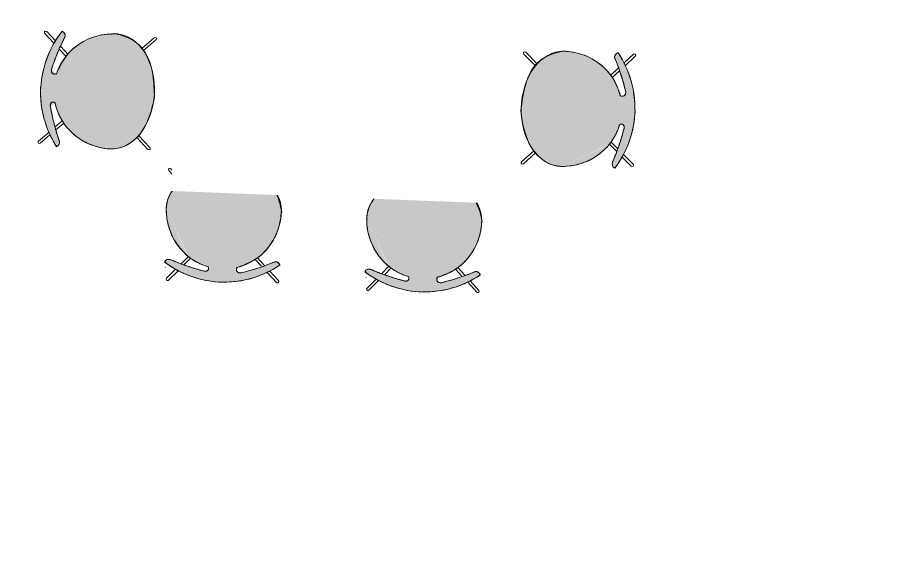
# Model space of a CAD drawing. Header units: millimetres. Extents: x 17924 to 83548, y -4690 to 56252.
# Drawn here: x 77439 to 81261, y -4690 to -2309 of the extents above; entities that cross this region are included whole.
import ezdxf

# ---------------------------------------------------------------- set-up
doc = ezdxf.new("R2010")
doc.units = ezdxf.units.MM
doc.header["$MEASUREMENT"] = 0
doc.layers.add('FURN-FREE', color=1, linetype='Continuous', lineweight=0)
doc.layers.add('WALL-LNIG', color=1, linetype='Continuous', lineweight=0)

# ---------------------------------------------------------------- blocks, each defined once
blk = doc.blocks.new('ANT_2')
at = {"color": 0, "linetype": 'ByBlock', "lineweight": -2}
for p, q in [((-230.9230000000022, 243.8940000000002), (-193.1000000000037, 202.9900000000052)), ((-230.6050000000033, 252.3579999999929), (-230.5850000000033, 252.3590000000113)), ((-222.1099999999916, 252.0419999999867), (-182.1699999999952, 208.8469999999943)), ((249.7079999999986, 243.2329999999929), (208.2010000000085, 201.5610000000161)), ((258.2300000000013, 234.7639999999956), (218.905999999998, 195.2989999999991)), ((-237.2879999999969, 197.6639999999898), (-237.7749999999988, 197.336999999985)), ((-170.4359999999998, 178.4900000000052), (-139.4140000000012, 144.9219999999914)), ((-157.5270000000033, 182.1999999999971), (-129.5179999999997, 151.900999999998)), ((181.9289999999972, 175.1600000000035), (153.1639999999992, 146.2839999999851)), ((194.6730000000074, 170.9690000000119), (162.7639999999968, 138.926999999996)), ((237.9220000000008, 154.148000000001), (237.9240000000067, 154.1489999999903)), ((-190.0079999999986, -176.971000000005), (-240.1240000000022, -227.2660000000033)), ((-180.8860000000024, -184.8450000000012), (-231.6219999999927, -235.7580000000162)), ((200.5110000000099, -183.8860000000132), (249.068000000001, -236.398000000001)), ((191.0699999999987, -191.3759999999893), (240.2560000000038, -244.5679999999993)), ((-240.101999999995, -235.7510000000038), (-240.1239999999958, -235.7599999999948)), ((248.7310000000042, -244.8739999999962), (248.7310000000006, -244.8849999999948))]:
    blk.add_line(p, q, dxfattribs=at)
at = {"color": 0, "linetype": 'ByBlock', "lineweight": -2, "extrusion": (0, 0, -1)}
for centre, radius, start, end in [((-10.84310449811471, -197.5296352611767), 449.2945550665205, 55.50108333333331, 90.38600277777773), ((226.5099585044255, 247.9666756855877), 6.000000000000012, 47.15889444444444, 137.2503583333333), ((-4.928342642921848, -185.8805704262777), 436.8134136936626, 91.1704888888889, 126.0554083333333), ((-253.9718071524043, 238.997360632522), 6.000000000000006, 135.0319611111111, 224.8725805555555), ((-244.6504633875096, -240.4851204502629), 6.000000000000004, 227.1111666666667, 317.2096027777778), ((-244.6581340468168, -240.4625302021159), 6.000000000000006, 137.325825, 227.2958666666667)]:
    blk.add_arc(centre, radius, start, end, dxfattribs=at)
at = {"color": 0, "linetype": 'ByBlock', "lineweight": -2}
for centre, radius, start, end in [((-226.5152713026779, 247.9676244759758), 5.999999999999997, 132.8928833333333, 222.7335027777778), ((253.9664626423349, 238.9966108046356), 6.000000000000006, 45.01981666666666, 135.1112805555556), ((132.7071059824056, -735.342448063835), 962.6963830246401, 102.0174, 111.1355305555556), ((-169.4349192846258, -727.9805375626893), 971.6445047199427, 65.2129611111111, 74.33109166666665), ((-235.875985219465, -231.4913881488319), 6.000000000000004, 135.1867472222222, 225.1567888888889), ((-235.8691630908048, -231.5142489645223), 6.000000000000012, 224.9720888888888, 315.070525)]:
    blk.add_arc(centre, radius, start, end, dxfattribs=at)
for centre, major_axis, ratio, start_param, end_param in [((-69.79697139904567, 189.0052291860629), (-18.85645010637373, -11.42001704835106), 0.710141361513294, 2.274888714839134, 4.205581096373834), ((93.71362615288888, 189.1944012008898), (18.41705503726557, -12.11588146826803), 0.7751110379519797, 2.077604210805752, 4.019110361497601)]:
    blk.add_ellipse(centre, major_axis=major_axis, ratio=ratio, start_param=start_param, end_param=end_param, dxfattribs=at)
at = {"color": 0, "linetype": 'ByBlock', "lineweight": -2, "extrusion": (0, 0, -1)}
for centre, major_axis, ratio, start_param, end_param in [((5.602032608054174, -66.64383137635014), (4.853131661300852, 259.9547020407177), 0.9615384615384603, 4.71238898038469, 6.033510042954888), ((-222.6850850694005, 182.0806756646343), (20.94804797271574, 9.330090363337066), 0.9239178866150758, 1.587065655824202, 3.141592653589793), ((9.501353141443246, -66.71662820161146), (4.853131661300852, 259.9547020407177), 0.9615384615384603, 0.2429364510200118, 1.570796326794897), ((246.9130862459168, 173.3136979749397), (9.336634261293677, 19.01903679660439), 0.7660621444968636, 1.570796326794897, 3.125323324560488), ((5.602729983102449, -66.64335468204808), (-249.9564442699204, 4.666472751250895), 0.7200000000000006, 4.7115489922008, 6.283185307179586), ((6.022656809937303, -66.65119433995278), (-253.4356479310827, 4.731426504006852), 0.7101157289572857, 3.141592653589793, 4.71322896856858)]:
    blk.add_ellipse(centre, major_axis=major_axis, ratio=ratio, start_param=start_param, end_param=end_param, dxfattribs=at)
at = {"color": 0, "linetype": 'ByBlock', "lineweight": -2}
blk.add_point((258.2100000000108, 243.2360000000044), dxfattribs=at)
blk = doc.blocks.new('*U56')
h = blk.add_hatch(color=7)
edge = h.paths.add_edge_path()
edge.add_arc((-189.5230698579544, 3.894953851112689), 436.8134136936625, 323.9445916666666, 358.8295111111111)
edge.add_line((247.1991972945689, -5.028036447505372), (248.1122242495912, -5.046691238016763))
edge.add_arc((-201.1721346928534, -2.019808004080176), 449.2945550665204, 359.6139972222223, 394.4989166666667)
edge.add_ellipse((178.4381762329722, 231.5083815634351), major_axis=(-9.33009036333706, 20.94804797271573), ratio=0.9239178866150761, start_angle=1.272221872585407e-14, end_angle=89.06783611111112)
edge.add_line((158.93467380316, 223.2300806680294), (158.9509580197919, 223.2407149623894))
edge.add_arc((-738.9849474954972, -123.883809488371), 962.6963830246392, 18.352088268259195, 21.135530555555476, ccw=False)
edge.add_line((174.7483423471422, 179.2264030120658), (174.8475005683285, 179.2592964940334))
edge.add_line((174.8475005683285, 179.2592964940334), (174.7632560480852, 179.1814415873658))
edge.add_arc((-738.9849474954972, -123.883809488371), 962.6963830246392, 12.01740000000001, 18.349268978559394, ccw=False)
edge.add_line((202.6133815909998, 76.55798393367769), (202.6133855943481, 76.55796512745093))
edge.add_ellipse((185.3627297544008, 78.62026789307976), major_axis=(-11.42001704835106, 18.85645010637373), ratio=0.7101413615132938, start_angle=130.3415222222222, end_angle=240.9620472222222, ccw=False)
edge.add_line((182.5489720905607, 60.23238496080131), (182.7609163116431, 60.28017894514034))
edge.add_ellipse((-70.28633080801228, 3.221263885980363), major_axis=(259.9547020407176, -4.853131661300898), ratio=0.9615384615384602, start_angle=14.30533888888888, end_angle=36.56680948074337)
edge.add_line((141.2796922553534, 148.2373896328075), (141.2795005683147, 148.2372964940353))
edge.add_line((141.2795005683147, 148.2372964940353), (141.2796552746877, 148.2374394665351))
edge.add_ellipse((-70.28633080801228, 3.221263885980363), major_axis=(259.9547020407176, -4.853131661300898), ratio=0.9615384615384602, start_angle=36.56682350138795, end_angle=90)
edge.add_line((-65.6198580567725, 253.1777081559001), (-65.619381362485, 253.1770107808364))
edge.add_ellipse((-70.28585411372478, 3.220566510931633), major_axis=(-4.666472751250939, -249.9564442699203), ratio=0.7200000000000006, start_angle=180, end_angle=270.0477989558357)
edge.add_line((-250.2583243620504, 6.371899793580392), (-250.2582958129372, 6.373381804276553))
edge.add_line((-250.2582958129351, 6.373381804269968), (-250.25835027844, 6.370465271514888))
edge.add_line((-250.258350278432, 6.370465271523654), (-250.2583243620485, 6.371899793580585))
edge.add_ellipse((-70.29369377162948, 2.80063968409678), major_axis=(-4.731426504006896, -253.4356479310827), ratio=0.7101157289572857, start_angle=269.9522072734702, end_angle=360)
edge.add_line((-75.02512027564808, -250.6350082469932), (-75.02560038452793, -250.6345009173289))
edge.add_ellipse((-70.35912763328815, -0.6780566474091643), major_axis=(259.9547020407176, -4.853131661300898), ratio=0.9615384615384602, start_angle=270, end_angle=346.0807666666667)
edge.add_line((180.8396707460925, -65.51667338453689), (182.3148174292292, -65.89743086454035))
edge.add_ellipse((185.5519017692277, -84.8903296588548), major_axis=(-12.11588146826803, -18.41705503726558), ratio=0.7751110379519797, start_angle=119.0379527777778, end_angle=230.2780611111111, ccw=False)
edge.add_line((203.9136546580557, -84.16156648721898), (203.9136485167401, -84.16158838125892))
edge.add_arc((-731.623036994366, 178.2582157786599), 971.6445047199425, 335.213116897576, 344.3310916666666, ccw=False)
edge.add_line((150.5072419831995, -229.098157024541), (150.5065005683136, -229.1007035059726))
edge.add_line((150.5065005683136, -229.1007035059726), (150.5061343833659, -229.1005555235785))
edge.add_line((150.5061343833659, -229.1005555235785), (150.5055005683244, -229.0987035059667))
edge.add_line((150.5055005683244, -229.0987035059667), (150.5383184758248, -228.991420954496))
edge.add_ellipse((169.6711985432776, -238.0897897518827), major_axis=(19.01903679660439, -9.336634261293678), ratio=0.7660621444968636, start_angle=180.9321638888889, end_angle=270)
edge.add_line((162.5187564786902, -252.6595538665453), (163.6179454810772, -253.1991566765666))
at = {"color": 0}
blk.add_rational_spline([(163.6179454810772, -253.199156676572), (244.395638061862, -142.2440036543068), (247.1991972945834, -5.028036447502188), (247.6557107720873, -5.037363842760612), (248.1122242495912, -5.046691238016763), (249.0632559276128, 136.1162228151928), (169.1080861778173, 252.4564290876927), (150.0661567962525, 243.9753090432881), (158.93467380316, 223.2300806680267), (158.9428159114905, 223.2353978152099), (158.9509580197919, 223.2407149623894), (167.3843117158685, 201.4254568799486), (174.7483423471422, 179.2264030120639), (174.7979214577354, 179.2428497530498), (174.8475005683285, 179.2592964940334), (174.8053783082141, 179.2203690406998), (174.7632560480852, 179.1814415873658), (191.526487828829, 128.6399398121942), (202.6133815909998, 76.55798393368087), (202.6133835926594, 76.55797453056431), (202.6133855943481, 76.55796512745093), (207.6479790385638, 47.05271919769376), (182.5489720905462, 60.23238496079813), (182.6549442011019, 60.25628195297105), (182.7609163116431, 60.28017894514034), (171.0129643532564, 108.1699772470054), (141.279692255368, 148.237389632807), (141.2795964118268, 148.237343063421), (141.2795005683147, 148.2372964940353), (141.2795779215085, 148.2373679802852), (141.2796552746877, 148.2374394665351), (65.21804999951564, 250.7350764623732), (-65.6198580567725, 253.1777081559006), (-65.61961970962875, 253.1773594683685), (-65.619381362485, 253.1770107808364), (-245.7382225845504, 256.5396752922828), (-250.2583243620611, 6.371899793580553), (-250.2583100890333, 6.372640798960504), (-250.2582958129351, 6.373381804276789), (-250.2583230456949, 6.371923537892428), (-250.25835027844, 6.370465271514888), (-250.2583373217494, 6.371182532577961), (-250.2583243620611, 6.371899793580099), (-255.1439419148519, -247.2723441011514), (-75.02512027564808, -250.6350082469855), (-75.02536033008073, -250.6347545821611), (-75.02560038452793, -250.6345009173289), (128.3684962364641, -254.4316945140765), (180.8396707460925, -65.51667338452734), (181.5772440876462, -65.70705212453885), (182.3148174292292, -65.89743086454035), (209.2685806552181, -53.9652007917627), (203.9136546580557, -84.16156648721943), (203.9136515874125, -84.16157743423872), (203.9136485167401, -84.16158838125892), (182.9888989877945, -158.7591245014289), (150.507241983214, -229.0981570245405), (150.5068712757638, -229.0994302652568), (150.5065005683136, -229.1007035059726), (150.5063174758398, -229.100629514776), (150.5061343833659, -229.1005555235785), (150.5058174758306, -229.0996295147726), (150.5055005683244, -229.0987035059667), (150.5219095220673, -229.0450622302316), (150.5383184758248, -228.991420954496), (143.8066565910704, -243.4735979856266), (162.5187564786902, -252.6595538665539), (163.0683509798837, -252.9293552715559), (163.6179454810772, -253.199156676572)], [1, 0.954018458761833, 1, 1, 1, 0.954018458761833, 1, 0.7128353987122346, 1, 1, 1, 0.9997050096312174, 1, 1, 1, 1, 1, 0.9984737766805626, 1, 1, 1, 0.5691322564512941, 1, 1, 1, 0.9811892478442809, 1, 1, 1, 1, 1, 0.8932412642455915, 1, 1, 1, 0.7068117680607829, 1, 0.9999999999957255, 1, 1, 1, 0.999999999995883, 1, 0.7068118065158087, 1, 1, 1, 0.7875766260787885, 1, 1, 1, 0.5646781698281227, 1, 1, 1, 0.9968360298930732, 1, 1, 1, 1, 1, 1, 1, 1, 1, 0.7128353987122346, 1, 1, 1], degree=2, knots=[0, 0, 0, 0.03448275862068965, 0.03448275862068965, 0.06896551724137931, 0.06896551724137931, 0.1034482758620689, 0.1034482758620689, 0.1379310344827586, 0.1379310344827586, 0.1724137931034482, 0.1724137931034482, 0.2068965517241378, 0.2068965517241378, 0.2241379310344826, 0.2241379310344826, 0.2413793103448275, 0.2413793103448275, 0.2758620689655172, 0.2758620689655172, 0.3103448275862069, 0.3103448275862069, 0.3448275862068964, 0.3448275862068964, 0.3793103448275861, 0.3793103448275861, 0.4137931034482755, 0.4137931034482755, 0.4310344827586206, 0.4310344827586206, 0.4482758620689654, 0.4482758620689654, 0.4827586206896549, 0.4827586206896549, 0.5172413793103448, 0.5172413793103448, 0.5517241379310345, 0.5517241379310345, 0.5862068965517239, 0.5862068965517239, 0.6206896551724138, 0.6206896551724138, 0.6551724137931033, 0.6551724137931033, 0.6896551724137929, 0.6896551724137929, 0.7241379310344825, 0.7241379310344825, 0.7586206896551724, 0.7586206896551724, 0.7931034482758622, 0.7931034482758622, 0.8275862068965517, 0.8275862068965517, 0.8620689655172412, 0.8620689655172412, 0.8965517241379309, 0.8965517241379309, 0.9051724137931034, 0.9051724137931034, 0.9137931034482757, 0.9137931034482757, 0.9224137931034483, 0.9224137931034483, 0.9310344827586206, 0.9310344827586206, 0.9655172413793103, 0.9655172413793103, 1, 1, 1], dxfattribs=at)
at = {"color": 0, "linetype": 'Continuous', "lineweight": 0, "rotation": 270}
blk.add_blockref('ANT_2', (-3.642499431676697, 8.823296494034196), dxfattribs=at)
blk = doc.blocks.new('SERIES 7_2')
at = {"color": 0, "linetype": 'Continuous', "lineweight": 0, "rotation": 89.99999999999997}
blk.add_blockref('*U56', (-5.046691238017502, -248.1122242495912), dxfattribs=at)
blk = doc.blocks.new('ANT_7')
at = {"color": 0, "linetype": 'ByBlock', "lineweight": -2}
for p, q in [((-230.9229999999862, 243.8940000000002), (-193.1, 202.9899999999907)), ((-230.604999999991, 252.3580000000075), (-230.5849999999865, 252.3590000000113)), ((-222.1099999999824, 252.0419999999867), (-182.1699999999883, 208.8470000000088)), ((249.7080000000055, 243.2330000000075), (208.2010000000204, 201.5610000000161)), ((258.2300000000122, 234.7639999999956), (218.9060000000122, 195.2989999999991)), ((-237.287999999996, 197.6640000000043), (-237.7749999999842, 197.3369999999995)), ((-170.4359999999984, 178.4900000000052), (-139.4139999999921, 144.9219999999914)), ((-157.5269999999969, 182.1999999999971), (-129.5180000000019, 151.900999999998)), ((181.9289999999937, 175.1600000000035), (153.1639999999997, 146.2839999999997)), ((194.6730000000175, 170.9690000000119), (162.7639999999905, 138.926999999996)), ((237.9220000000059, 154.148000000001), (237.9240000000167, 154.1489999999903)), ((-190.0079999999944, -176.9709999999905), (-240.1240000000003, -227.2659999999887)), ((-180.8859999999868, -184.8450000000012), (-231.6219999999867, -235.7579999999871)), ((200.5110000000058, -183.8859999999841), (249.068000000007, -236.398000000001)), ((191.0700000000133, -191.3760000000038), (240.2560000000116, -244.5679999999993)), ((-240.1019999999958, -235.7510000000038), (-240.1239999999826, -235.7599999999948)), ((248.7310000000038, -244.8739999999962), (248.7310000000015, -244.8850000000093))]:
    blk.add_line(p, q, dxfattribs=at)
at = {"color": 0, "linetype": 'ByBlock', "lineweight": -2, "extrusion": (0, 0, -1)}
for centre, radius, start, end in [((-10.84310449811022, -197.5296352611767), 449.2945550665204, 55.5010833333333, 90.38600277777773), ((226.5099585044141, 247.9666756855731), 6.000000000000012, 47.15889444444444, 137.2503583333333), ((-4.928342642924179, -185.8805704262777), 436.8134136936626, 91.17048888888888, 126.0554083333333), ((-253.9718071524171, 238.9973606325366), 6.000000000000004, 135.0319611111111, 224.8725805555555), ((-244.6504633875256, -240.4851204502629), 6.000000000000006, 227.1111666666667, 317.2096027777778), ((-244.6581340468223, -240.4625302021159), 6.000000000000006, 137.325825, 227.2958666666667)]:
    blk.add_arc(centre, radius, start, end, dxfattribs=at)
at = {"color": 0, "linetype": 'ByBlock', "lineweight": -2}
for centre, radius, start, end in [((-226.5152713026769, 247.9676244759758), 5.999999999999996, 132.8928833333333, 222.7335027777778), ((253.9664626423404, 238.9966108046501), 6.000000000000006, 45.01981666666665, 135.1112805555555), ((132.7071059824165, -735.3424480638205), 962.69638302464, 102.0174, 111.1355305555556), ((-169.434919284629, -727.9805375626893), 971.6445047199427, 65.2129611111111, 74.33109166666665), ((-235.8759852194508, -231.4913881488319), 6.000000000000006, 135.1867472222222, 225.1567888888889), ((-235.8691630907984, -231.5142489645077), 6.000000000000012, 224.9720888888888, 315.070525)]:
    blk.add_arc(centre, radius, start, end, dxfattribs=at)
for centre, major_axis, ratio, start_param, end_param in [((-69.79697139904198, 189.0052291860775), (-18.85645010637373, -11.42001704835106), 0.7101413615132942, 2.274888714839134, 4.205581096373834), ((93.71362615289303, 189.1944012008898), (18.41705503726558, -12.11588146826803), 0.7751110379519794, 2.077604210805752, 4.019110361497601)]:
    blk.add_ellipse(centre, major_axis=major_axis, ratio=ratio, start_param=start_param, end_param=end_param, dxfattribs=at)
at = {"color": 0, "linetype": 'ByBlock', "lineweight": -2, "extrusion": (0, 0, -0.9999999999999998)}
for centre, major_axis, ratio, start_param, end_param in [((5.602032608070147, -66.64383137635014), (4.853131661300846, 259.9547020407177), 0.9615384615384605, 4.71238898038469, 6.033510042954888), ((9.501353141454217, -66.7166282015969), (4.853131661300846, 259.9547020407177), 0.9615384615384605, 0.2429364510200118, 1.570796326794897), ((246.9130862459196, 173.3136979749543), (9.336634261293673, 19.01903679660439), 0.766062144496864, 1.570796326794897, 3.125323324560488)]:
    blk.add_ellipse(centre, major_axis=major_axis, ratio=ratio, start_param=start_param, end_param=end_param, dxfattribs=at)
at = {"color": 0, "linetype": 'ByBlock', "lineweight": -2, "extrusion": (0, 0, -1)}
for centre, major_axis, ratio, start_param, end_param in [((-222.6850850693882, 182.0806756646343), (20.94804797271575, 9.330090363337066), 0.9239178866150756, 1.587065655824202, 3.141592653589793), ((5.602729983110237, -66.64335468204808), (-249.9564442699205, 4.666472751250942), 0.7200000000000002, 4.7115489922008, 6.283185307179586), ((6.022656809934176, -66.65119433996733), (-253.4356479310828, 4.731426504006899), 0.7101157289572854, 3.141592653589793, 4.71322896856858)]:
    blk.add_ellipse(centre, major_axis=major_axis, ratio=ratio, start_param=start_param, end_param=end_param, dxfattribs=at)
at = {"color": 0, "linetype": 'ByBlock', "lineweight": -2}
blk.add_point((258.2100000000164, 243.2360000000044), dxfattribs=at)
blk = doc.blocks.new('*U71')
at = {"extrusion": (0, 0, -1)}
h = blk.add_hatch(color=7, dxfattribs=at)
edge = h.paths.add_edge_path()
edge.add_arc((189.5230698579544, 3.894953851113428), 436.8134136936626, 181.1704888888889, 216.0554083333333, ccw=False)
edge.add_line((-247.1991972945543, -5.028036447504178), (-248.1122242495767, -5.046691238022845))
edge.add_arc((201.1721346928389, -2.019808004072615), 449.2945550665203, 145.5010833333333, 180.3860027777778, ccw=False)
edge.add_ellipse((-178.4381762329576, 231.5083815634254), major_axis=(-9.33009036333706, -20.94804797271574), ratio=0.923917886615076, start_angle=90.93216388888891, end_angle=180, ccw=False)
edge.add_line((-158.9346738031745, 223.2300806680247), (-158.9509580197919, 223.2407149623865))
edge.add_arc((738.9849474954972, -123.8838094883785), 962.6963830246397, 158.8644694444445, 161.6479117317408)
edge.add_line((-174.7483423471567, 179.2264030120683), (-174.8475005683285, 179.2592964940355))
edge.add_line((-174.8475005683285, 179.2592964940355), (-174.7632560480852, 179.1814415873679))
edge.add_arc((738.9849474954972, -123.8838094883785), 962.6963830246397, 161.6507310214406, 167.9826)
edge.add_line((-202.6133815909998, 76.55798393367024), (-202.6133855943481, 76.55796512744485))
edge.add_ellipse((-185.3627297544008, 78.62026789307913), major_axis=(11.42001704835105, 18.85645010637374), ratio=0.7101413615132937, start_angle=119.0379527777778, end_angle=229.6584777777778)
edge.add_line((-182.5489720905607, 60.23238496079341), (-182.7609163116576, 60.28017894514198))
edge.add_ellipse((70.28633080801228, 3.22126388596746), major_axis=(-259.9547020407177, -4.85313166130089), ratio=0.9615384615384602, start_angle=323.43319051925664, end_angle=345.69466111111115, ccw=False)
edge.add_line((-141.2796922553534, 148.2373896328037), (-141.2795005683147, 148.2372964940292))
edge.add_line((-141.2795005683147, 148.2372964940292), (-141.2796552746877, 148.2374394665213))
edge.add_ellipse((70.28633080801228, 3.22126388596746), major_axis=(-259.9547020407177, -4.85313166130089), ratio=0.9615384615384602, start_angle=270, end_angle=323.43317649861206, ccw=False)
edge.add_line((65.61985805675795, 253.1777081559004), (65.619381362485, 253.1770107808317))
edge.add_ellipse((70.28585411372478, 3.220566510927824), major_axis=(-4.666472751250985, 249.9564442699204), ratio=0.7200000000000003, start_angle=-90.04779895583567, end_angle=0, ccw=False)
edge.add_line((250.258324362065, 6.371899793587075), (250.2582958129517, 6.373381804283236))
edge.add_line((250.2582958129351, 6.373381804276164), (250.25835027844, 6.370465271512899))
edge.add_line((250.258350278432, 6.370465271519877), (250.2583243620485, 6.371899793576808))
edge.add_ellipse((70.29369377164403, 2.80063968410343), major_axis=(-4.731426504006942, 253.4356479310827), ratio=0.7101157289572855, start_angle=180, end_angle=270.04779272652974, ccw=False)
edge.add_line((75.02512027564808, -250.6350082469943), (75.02560038452793, -250.6345009173341))
edge.add_ellipse((70.3591276332736, -0.6780566474166108), major_axis=(-259.9547020407177, -4.85313166130089), ratio=0.9615384615384602, start_angle=13.919233333333295, end_angle=90, ccw=False)
edge.add_line((-180.8396707460925, -65.51667338454115), (-182.3148174292146, -65.89743086453643))
edge.add_ellipse((-185.5519017692131, -84.89032965885588), major_axis=(12.11588146826803, -18.41705503726558), ratio=0.7751110379519796, start_angle=129.7219388888889, end_angle=240.9620472222222)
edge.add_line((-203.9136546580557, -84.16156648721915), (-203.9136485167546, -84.16158838126228))
edge.add_arc((731.623036994366, 178.2582157786661), 971.6445047199427, 195.6689083333333, 204.786883102424)
edge.add_line((-150.507241983214, -229.0981570245361), (-150.5065005683136, -229.1007035059791))
edge.add_line((-150.5065005683136, -229.1007035059791), (-150.5061343833659, -229.1005555235682))
edge.add_line((-150.5061343833659, -229.1005555235682), (-150.5055005683244, -229.0987035059687))
edge.add_line((-150.5055005683244, -229.0987035059687), (-150.5383184758248, -228.9914209545071))
edge.add_ellipse((-169.6711985432776, -238.089789751882), major_axis=(-19.0190367966044, -9.336634261293675), ratio=0.7660621444968638, start_angle=90, end_angle=179.0678361111111, ccw=False)
edge.add_line((-162.5187564786902, -252.6595538665405), (-163.6179454810772, -253.1991566765768))
at = {"color": 0}
blk.add_rational_spline([(163.6179454810772, -253.1991566765709), (244.395638061862, -142.2440036543052), (247.1991972945689, -5.028036447500995), (247.6557107720582, -5.037363842763511), (248.1122242495767, -5.046691238022845), (249.0632559276273, 136.1162228152008), (169.1080861778319, 252.4564290877007), (150.0661567962525, 243.9753090432779), (158.93467380316, 223.2300806680183), (158.9428159114759, 223.2353978152056), (158.9509580197919, 223.2407149623865), (167.3843117158831, 201.4254568799421), (174.7483423471567, 179.2264030120574), (174.7979214577208, 179.2428497530524), (174.8475005683285, 179.2592964940355), (174.8053783081996, 179.2203690407019), (174.7632560480852, 179.1814415873679), (191.526487828829, 128.6399398121872), (202.6133815909998, 76.55798393367388), (202.6133835926739, 76.55797453055732), (202.6133855943481, 76.55796512744485), (207.6479790385347, 47.05271919769086), (182.5489720905607, 60.23238496079796), (182.6549442011019, 60.2562819529677), (182.7609163116576, 60.28017894514198), (171.0129643533, 108.1699772469925), (141.279692255368, 148.2373896327937), (141.2795964118559, 148.2373430634162), (141.2795005683147, 148.2372964940292), (141.2795779215085, 148.2373679802751), (141.2796552746877, 148.2374394665213), (65.21804999951564, 250.7350764623594), (-65.61985805675795, 253.1777081558877), (-65.6196197096142, 253.1773594683656), (-65.619381362485, 253.1770107808317), (-245.7382225845358, 256.5396752922776), (-250.2583243620611, 6.371899793576745), (-250.2583100890042, 6.372640798963971), (-250.2582958129351, 6.373381804282985), (-250.2583230456949, 6.371923537894986), (-250.25835027844, 6.370465271512899), (-250.2583373217349, 6.371182532574608), (-250.2583243620611, 6.371899793576745), (-255.1439419148519, -247.2723441011443), (-75.02512027564808, -250.6350082469793), (-75.02536033008073, -250.6347545821649), (-75.02560038452793, -250.6345009173341), (128.3684962364787, -254.4316945140839), (180.8396707460925, -65.51667338453433), (181.5772440876608, -65.70705212453902), (182.3148174292146, -65.89743086453643), (209.2685806552181, -53.96520079176241), (203.9136546580557, -84.16156648722051), (203.9136515873979, -84.16157743424117), (203.9136485167546, -84.16158838126228), (182.9888989877945, -158.7591245014227), (150.5072419832286, -229.0981570245339), (150.5068712757638, -229.0994302652579), (150.5065005683136, -229.1007035059791), (150.5063174758398, -229.1006295147735), (150.5061343833659, -229.1005555235682), (150.5058174758597, -229.0996295147683), (150.5055005683244, -229.0987035059687), (150.5219095220818, -229.0450622302386), (150.5383184758248, -228.9914209545071), (143.8066565910995, -243.4735979856258), (162.5187564786902, -252.6595538665532), (163.0683509798837, -252.9293552715588), (163.6179454810772, -253.1991566765709)], [1, 0.954018458761833, 1, 1, 1, 0.954018458761833, 1, 0.7128353987122346, 1, 1, 1, 0.9997050096312174, 1, 1, 1, 1, 1, 0.9984737766805626, 1, 1, 1, 0.5691322564512941, 1, 1, 1, 0.9811892478442809, 1, 1, 1, 1, 1, 0.8932412642455915, 1, 1, 1, 0.7068117680607829, 1, 0.9999999999957255, 1, 1, 1, 0.999999999995883, 1, 0.7068118065158087, 1, 1, 1, 0.7875766260787885, 1, 1, 1, 0.5646781698281227, 1, 1, 1, 0.9968360298930732, 1, 1, 1, 1, 1, 1, 1, 1, 1, 0.7128353987122346, 1, 1, 1], degree=2, knots=[0, 0, 0, 0.03448275862068965, 0.03448275862068965, 0.06896551724137931, 0.06896551724137931, 0.1034482758620689, 0.1034482758620689, 0.1379310344827586, 0.1379310344827586, 0.1724137931034482, 0.1724137931034482, 0.2068965517241378, 0.2068965517241378, 0.2241379310344826, 0.2241379310344826, 0.2413793103448275, 0.2413793103448275, 0.2758620689655172, 0.2758620689655172, 0.3103448275862069, 0.3103448275862069, 0.3448275862068964, 0.3448275862068964, 0.3793103448275861, 0.3793103448275861, 0.4137931034482755, 0.4137931034482755, 0.4310344827586206, 0.4310344827586206, 0.4482758620689654, 0.4482758620689654, 0.4827586206896549, 0.4827586206896549, 0.5172413793103448, 0.5172413793103448, 0.5517241379310345, 0.5517241379310345, 0.5862068965517239, 0.5862068965517239, 0.6206896551724138, 0.6206896551724138, 0.6551724137931033, 0.6551724137931033, 0.6896551724137929, 0.6896551724137929, 0.7241379310344825, 0.7241379310344825, 0.7586206896551724, 0.7586206896551724, 0.7931034482758622, 0.7931034482758622, 0.8275862068965517, 0.8275862068965517, 0.8620689655172412, 0.8620689655172412, 0.8965517241379309, 0.8965517241379309, 0.9051724137931034, 0.9051724137931034, 0.9137931034482757, 0.9137931034482757, 0.9224137931034483, 0.9224137931034483, 0.9310344827586206, 0.9310344827586206, 0.9655172413793103, 0.9655172413793103, 1, 1, 1], dxfattribs=at)
at = {"color": 0, "linetype": 'Continuous', "lineweight": 0, "rotation": 270}
blk.add_blockref('ANT_7', (-3.642499431676697, 8.823296494037663), dxfattribs=at)
blk = doc.blocks.new('SERIES 7_7')
at = {"color": 0, "linetype": 'Continuous', "lineweight": 0, "rotation": 89.99999999999997}
blk.add_blockref('*U71', (-5.046691238022959, -248.1122242495767), dxfattribs=at)
blk = doc.blocks.new('ANT_20')
at = {"color": 0, "linetype": 'ByBlock', "lineweight": -2}
for p, q in [((-230.9229999999952, 243.8939999999876), (-193.0999999999913, 202.9899999999935)), ((-230.6049999999959, 252.3579999999853), (-230.5849999999919, 252.3589999999791)), ((-222.109999999986, 252.041999999995), (-182.1699999999837, 208.8469999999999)), ((249.7079999999987, 243.2330000000098), (208.2010000000009, 201.5609999999948)), ((258.2299999999959, 234.7639999999902), (218.9060000000027, 195.2989999999824)), ((-237.2880000000005, 197.6639999999994), (-237.7749999999942, 197.3369999999878)), ((-170.4360000000015, 178.4900000000135), (-139.4140000000043, 144.921999999992)), ((-157.5269999999873, 182.1999999999899), (-129.5179999999964, 151.9009999999977)), ((181.9289999999892, 175.1599999999886), (153.1640000000043, 146.2840000000016)), ((194.6730000000098, 170.9689999999911), (162.7639999999956, 138.9270000000007)), ((237.9220000000059, 154.1479999999998), (237.9240000000136, 154.1489999999977)), ((-190.0079999999871, -176.9710000000108), (-240.1239999999962, -227.2660000000077)), ((-180.8859999999986, -184.8450000000083), (-231.6219999999885, -235.7580000000065)), ((200.5110000000132, -183.8860000000003), (249.0679999999993, -236.3980000000228)), ((191.070000000007, -191.3760000000137), (240.2559999999939, -244.5680000000006)), ((-240.1019999999844, -235.7509999999969), (-240.1239999999816, -235.7600000000042)), ((248.7310000000143, -244.8740000000074), (248.7310000000143, -244.8850000000151))]:
    blk.add_line(p, q, dxfattribs=at)
at = {"color": 0, "linetype": 'ByBlock', "lineweight": -2, "extrusion": (0, 0, -1)}
for centre, radius, start, end in [((-10.84310449812619, -197.5296352611712), 449.2945550665206, 55.50108333333332, 90.38600277777779), ((226.5099585044372, 247.9666756855682), 6.000000000000013, 47.15889444444444, 137.2503583333333), ((-4.928342642931966, -185.8805704262985), 436.8134136936628, 91.1704888888889, 126.0554083333333), ((-253.9718071524112, 238.9973606325271), 6.000000000000004, 135.0319611111111, 224.8725805555556), ((-244.6504633875156, -240.4851204502742), 6.000000000000006, 227.1111666666667, 317.2096027777778), ((-244.6581340468256, -240.4625302021385), 6.000000000000007, 137.325825, 227.2958666666667)]:
    blk.add_arc(centre, radius, start, end, dxfattribs=at)
at = {"color": 0, "linetype": 'ByBlock', "lineweight": -2}
for centre, radius, start, end in [((-226.5152713026764, 247.9676244759745), 5.999999999999998, 132.8928833333333, 222.7335027777778), ((253.9664626423473, 238.9966108046261), 6.000000000000006, 45.01981666666666, 135.1112805555555), ((132.7071059824084, -735.3424480638181), 962.6963830246405, 102.0174, 111.1355305555556), ((-169.434919284613, -727.9805375626951), 971.6445047199431, 65.21296111111113, 74.33109166666668), ((-235.8759852194635, -231.4913881488491), 6.000000000000006, 135.1867472222222, 225.1567888888889), ((-235.8691630908143, -231.5142489645117), 6.000000000000012, 224.9720888888888, 315.070525)]:
    blk.add_arc(centre, radius, start, end, dxfattribs=at)
for centre, major_axis, ratio, start_param, end_param in [((-69.79697139903146, 189.0052291860649), (-18.85645010637373, -11.42001704835107), 0.710141361513294, 2.274888714839134, 4.205581096373834), ((93.71362615290855, 189.1944012008809), (18.41705503726558, -12.11588146826803), 0.7751110379519796, 2.077604210805752, 4.019110361497601)]:
    blk.add_ellipse(centre, major_axis=major_axis, ratio=ratio, start_param=start_param, end_param=end_param, dxfattribs=at)
at = {"color": 0, "linetype": 'ByBlock', "lineweight": -2, "extrusion": (0, 0, -0.9999999999999998)}
for centre, start_param, end_param in [((5.602032608061563, -66.64383137635684), 4.71238898038469, 6.033510042954888), ((9.50135314144427, -66.71662820159725), 0.2429364510200118, 1.570796326794897)]:
    blk.add_ellipse(centre, major_axis=(4.853131661300837, 259.9547020407178), ratio=0.9615384615384602, start_param=start_param, end_param=end_param, dxfattribs=at)
at = {"color": 0, "linetype": 'ByBlock', "lineweight": -2, "extrusion": (0, 0, -1)}
for centre, major_axis, ratio, start_param, end_param in [((-222.6850850694027, 182.0806756646258), (20.94804797271574, 9.330090363337078), 0.9239178866150762, 1.587065655824202, 3.141592653589793), ((246.9130862459278, 173.3136979749321), (9.336634261293682, 19.0190367966044), 0.7660621444968638, 1.570796326794897, 3.125323324560488), ((5.602729983103927, -66.64335468206525), (-249.9564442699205, 4.666472751250931), 0.7200000000000009, 4.7115489922008, 6.283185307179586), ((6.022656809946056, -66.65119433997359), (-253.4356479310827, 4.731426504006885), 0.7101157289572863, 3.141592653589793, 4.71322896856858)]:
    blk.add_ellipse(centre, major_axis=major_axis, ratio=ratio, start_param=start_param, end_param=end_param, dxfattribs=at)
at = {"color": 0, "linetype": 'ByBlock', "lineweight": -2}
blk.add_point((258.210000000021, 243.2359999999904), dxfattribs=at)
blk = doc.blocks.new('*U193')
at = {"extrusion": (0, 0, -1)}
h = blk.add_hatch(color=7, dxfattribs=at)
edge = h.paths.add_edge_path()
edge.add_arc((189.5230698579557, 3.894953851107857), 436.8134136936626, 181.1704888888889, 216.0554083333334, ccw=False)
edge.add_line((-247.1991972945767, -5.028036447489285), (-248.1122242495858, -5.046691237992491))
edge.add_arc((201.1721346928284, -2.019808004086372), 449.2945550665203, 145.5010833333334, 180.3860027777778, ccw=False)
edge.add_ellipse((-178.4381762329681, 231.5083815634571), major_axis=(-9.33009036333707, -20.94804797271573), ratio=0.9239178866150763, start_angle=90.93216388888891, end_angle=180, ccw=False)
edge.add_line((-158.9346738031782, 223.2300806680432), (-158.9509580197942, 223.2407149623905))
edge.add_arc((738.9849474954749, -123.8838094883686), 962.6963830246398, 158.8644694444445, 161.6479117317408)
edge.add_line((-174.7483423471504, 179.2264030120714), (-174.8475005683563, 179.2592964940413))
edge.add_line((-174.8475005683563, 179.2592964940413), (-174.7632560480902, 179.1814415873814))
edge.add_arc((738.9849474954749, -123.8838094883686), 962.6963830246398, 161.6507310214406, 167.9826)
edge.add_line((-202.6133815910148, 76.55798393368605), (-202.6133855943741, 76.55796512746019))
edge.add_ellipse((-185.3627297544077, 78.62026789308584), major_axis=(11.42001704835106, 18.85645010637373), ratio=0.7101413615132937, start_angle=119.0379527777778, end_angle=229.6584777777778)
edge.add_line((-182.5489720905685, 60.23238496080739), (-182.76091631166, 60.28017894514778))
edge.add_ellipse((70.2863308080145, 3.221263885992812), major_axis=(-259.9547020407177, -4.85313166130088), ratio=0.9615384615384602, start_angle=323.43319051925664, end_angle=345.69466111111115, ccw=False)
edge.add_line((-141.2796922553762, 148.2373896328209), (-141.2795005683348, 148.2372964940441))
edge.add_line((-141.2795005683348, 148.2372964940441), (-141.2796552746982, 148.2374394665385))
edge.add_ellipse((70.2863308080145, 3.221263885992812), major_axis=(-259.9547020407177, -4.85313166130088), ratio=0.9615384615384602, start_angle=270, end_angle=323.43317649861206, ccw=False)
edge.add_line((65.6198580567447, 253.1777081558976), (65.61938136246766, 253.1770107808552))
edge.add_ellipse((70.28585411372245, 3.220566510950448), major_axis=(-4.666472751250974, 249.9564442699204), ratio=0.7200000000000008, start_angle=-90.04779895583567, end_angle=0, ccw=False)
edge.add_line((250.2583243620519, 6.371899793591958), (250.2582958129386, 6.373381804288119))
edge.add_line((250.2582958129232, 6.373381804281962), (250.2583502784327, 6.370465271524154))
edge.add_line((250.2583502784298, 6.370465271542495), (250.2583243620462, 6.371899793599426))
edge.add_ellipse((70.29369377163079, 2.800639684108319), major_axis=(-4.731426504006929, 253.4356479310826), ratio=0.7101157289572864, start_angle=180, end_angle=270.04779272652974, ccw=False)
edge.add_line((75.02512027563711, -250.6350082470017), (75.02560038452424, -250.6345009173092))
edge.add_ellipse((70.35912763325445, -0.6780566474044463), major_axis=(-259.9547020407177, -4.85313166130088), ratio=0.9615384615384602, start_angle=13.919233333333295, end_angle=90, ccw=False)
edge.add_line((-180.8396707460925, -65.51667338452535), (-182.3148174292301, -65.89743086454109))
edge.add_ellipse((-185.5519017692228, -84.89032965885417), major_axis=(12.11588146826803, -18.41705503726557), ratio=0.7751110379519797, start_angle=129.7219388888889, end_angle=240.9620472222222)
edge.add_line((-203.9136546580622, -84.16156648722244), (-203.9136485167374, -84.1615883812483))
edge.add_arc((731.6230369943523, 178.2582157786528), 971.6445047199427, 195.6689083333333, 204.786883102424)
edge.add_line((-150.50724198322, -229.0981570245349), (-150.5065005683401, -229.1007035059738))
edge.add_line((-150.5065005683401, -229.1007035059738), (-150.5061343833823, -229.1005555235606))
edge.add_line((-150.5061343833823, -229.1005555235606), (-150.5055005683426, -229.0987035059661))
edge.add_line((-150.5055005683426, -229.0987035059661), (-150.5383184758289, -228.991420954495))
edge.add_ellipse((-169.6711985432749, -238.0897897518735), major_axis=(-19.0190367966044, -9.336634261293682), ratio=0.7660621444968635, start_angle=90, end_angle=179.0678361111111, ccw=False)
edge.add_line((-162.5187564786962, -252.6595538665424), (-163.6179454810727, -253.1991566765646))
at = {"color": 0}
blk.add_rational_spline([(163.6179454810863, -253.1991566765792), (244.3956380618679, -142.2440036543121), (247.1991972945698, -5.028036447489285), (247.6557107720815, -5.037363842740888), (248.1122242495858, -5.046691237992491), (249.0632559276383, 136.1162228151952), (169.1080861778447, 252.456429087717), (150.0661567962534, 243.9753090432933), (158.9346738031687, 223.2300806680432), (158.9428159114864, 223.2353978152096), (158.9509580197942, 223.2407149623905), (167.3843117159109, 201.425456879937), (174.7483423471709, 179.2264030120714), (174.7979214577541, 179.2428497530636), (174.8475005683563, 179.2592964940413), (174.8053783082237, 179.2203690407041), (174.7632560480902, 179.1814415873814), (191.52648782885, 128.6399398121866), (202.613381591018, 76.55798393368605), (202.6133835926944, 76.55797453057312), (202.6133855943741, 76.55796512746019), (207.6479790385452, 47.05271919770166), (182.5489720905653, 60.23238496079284), (182.6549442011147, 60.25628195298486), (182.76091631166, 60.28017894514778), (171.0129643532615, 108.169977247002), (141.279692255373, 148.2373896328063), (141.2795964118555, 148.237343063447), (141.2795005683348, 148.2372964940441), (141.2795779215162, 148.2373679802986), (141.2796552746982, 148.2374394665385), (65.2180499995057, 250.7350764623698), (-65.6198580567638, 253.1777081558976), (-65.61961970960687, 253.1773594683618), (-65.61938136246766, 253.1770107808552), (-245.738222584544, 256.539675292297), (-250.258324362046, 6.371899793593911), (-250.2583100890346, 6.372640798930661), (-250.2582958129382, 6.373381804296514), (-250.258323045678, 6.371923537895782), (-250.2583502784327, 6.370465271524154), (-250.2583373217189, 6.371182532588136), (-250.258324362046, 6.371899793593911), (-255.1439419148423, -247.2723441011622), (-75.02512027563756, -250.6350082469871), (-75.02536033008067, -250.6347545821482), (-75.02560038452424, -250.6345009173092), (128.3684962364987, -254.4316945140599), (180.8396707461084, -65.51667338452535), (181.5772440876609, -65.70705212451867), (182.3148174292301, -65.89743086454109), (209.2685806552332, -53.96520079176116), (203.9136546580658, -84.16156648722244), (203.9136515873993, -84.16157743423537), (203.9136485167374, -84.1615883812483), (182.9888989878141, -158.7591245014337), (150.5072419832391, -229.0981570245349), (150.5068712757803, -229.0994302652398), (150.5065005683401, -229.1007035059738), (150.5063174758616, -229.1006295147527), (150.5061343833823, -229.1005555235606), (150.5058174758624, -229.0996295147779), (150.5055005683426, -229.0987035059661), (150.5219095220855, -229.0450622302305), (150.5383184758289, -228.991420954495), (143.8066565910813, -243.4735979856196), (162.5187564786857, -252.659553866557), (163.0683509798842, -252.9293552715535), (163.6179454810863, -253.1991566765792)], [1, 0.954018458761833, 1, 1, 1, 0.954018458761833, 1, 0.7128353987122346, 1, 1, 1, 0.9997050096312174, 1, 1, 1, 1, 1, 0.9984737766805626, 1, 1, 1, 0.5691322564512941, 1, 1, 1, 0.9811892478442809, 1, 1, 1, 1, 1, 0.8932412642455915, 1, 1, 1, 0.7068117680607829, 1, 0.9999999999957255, 1, 1, 1, 0.999999999995883, 1, 0.7068118065158087, 1, 1, 1, 0.7875766260787885, 1, 1, 1, 0.5646781698281227, 1, 1, 1, 0.9968360298930732, 1, 1, 1, 1, 1, 1, 1, 1, 1, 0.7128353987122346, 1, 1, 1], degree=2, knots=[0, 0, 0, 0.03448275862068965, 0.03448275862068965, 0.06896551724137931, 0.06896551724137931, 0.1034482758620689, 0.1034482758620689, 0.1379310344827586, 0.1379310344827586, 0.1724137931034482, 0.1724137931034482, 0.2068965517241378, 0.2068965517241378, 0.2241379310344826, 0.2241379310344826, 0.2413793103448275, 0.2413793103448275, 0.2758620689655172, 0.2758620689655172, 0.3103448275862069, 0.3103448275862069, 0.3448275862068964, 0.3448275862068964, 0.3793103448275861, 0.3793103448275861, 0.4137931034482755, 0.4137931034482755, 0.4310344827586206, 0.4310344827586206, 0.4482758620689654, 0.4482758620689654, 0.4827586206896549, 0.4827586206896549, 0.5172413793103448, 0.5172413793103448, 0.5517241379310345, 0.5517241379310345, 0.5862068965517239, 0.5862068965517239, 0.6206896551724138, 0.6206896551724138, 0.6551724137931033, 0.6551724137931033, 0.6896551724137929, 0.6896551724137929, 0.7241379310344825, 0.7241379310344825, 0.7586206896551724, 0.7586206896551724, 0.7931034482758622, 0.7931034482758622, 0.8275862068965517, 0.8275862068965517, 0.8620689655172412, 0.8620689655172412, 0.8965517241379309, 0.8965517241379309, 0.9051724137931034, 0.9051724137931034, 0.9137931034482757, 0.9137931034482757, 0.9224137931034483, 0.9224137931034483, 0.9310344827586206, 0.9310344827586206, 0.9655172413793103, 0.9655172413793103, 1, 1, 1], dxfattribs=at)
at = {"color": 0, "linetype": 'Continuous', "lineweight": 0, "rotation": 270}
blk.add_blockref('ANT_20', (-3.642499431657541, 8.823296494039823), dxfattribs=at)
blk = doc.blocks.new('SERIES 7_20')
at = {"color": 0, "linetype": 'Continuous', "lineweight": 0, "rotation": 89.99999999999997}
blk.add_blockref('*U193', (-5.046691238007043, -248.1122242496017), dxfattribs=at)
blk = doc.blocks.new('ANT_21')
at = {"color": 0, "linetype": 'ByBlock', "lineweight": -2}
for p, q in [((-230.9229999999952, 243.8939999999879), (-193.0999999999913, 202.9900000000084)), ((-230.6049999999959, 252.3579999999997), (-230.5849999999919, 252.3589999999944)), ((-222.109999999986, 252.0420000000094), (-182.1699999999837, 208.8470000000002)), ((249.7080000000133, 243.2329999999951), (208.20100000003, 201.5609999999942)), ((258.2300000000105, 234.7640000000046), (218.9060000000027, 195.2989999999818)), ((-237.2879999999859, 197.6639999999997), (-237.7749999999942, 197.3370000000031)), ((-170.435999999987, 178.4899999999988), (-139.4139999999898, 144.9220000000068)), ((-157.5270000000019, 182.2000000000052), (-129.5179999999964, 151.9010000000125)), ((181.9290000000183, 175.1599999999885), (153.1640000000043, 146.2839999999864)), ((194.6730000000098, 170.9689999999909), (162.7640000000101, 138.9269999999997)), ((237.9220000000059, 154.1480000000001), (237.9240000000136, 154.1490000000121)), ((-190.0079999999871, -176.9709999999959), (-240.1239999999816, -227.2659999999924)), ((-180.8859999999841, -184.8449999999935), (-231.6219999999885, -235.7579999999921)), ((200.5110000000132, -183.885999999985), (249.0680000000139, -236.3980000000084)), ((191.070000000007, -191.3759999999989), (240.2560000000231, -244.5679999999857)), ((-240.101999999999, -235.7509999999966), (-240.1239999999962, -235.7599999999889)), ((248.7310000000143, -244.8739999999925), (248.7310000000143, -244.8850000000143))]:
    blk.add_line(p, q, dxfattribs=at)
at = {"color": 0, "linetype": 'ByBlock', "lineweight": -2, "extrusion": (0, 0, -1)}
for centre, radius, start, end in [((-10.84310449811164, -197.5296352611563), 449.2945550665206, 55.50108333333332, 90.38600277777779), ((226.5099585044081, 247.9666756855681), 6.000000000000013, 47.15889444444444, 137.2503583333333), ((-4.928342642931966, -185.8805704262836), 436.8134136936628, 91.1704888888889, 126.0554083333333), ((-253.9718071524112, 238.9973606325416), 6.000000000000004, 135.0319611111111, 224.8725805555556), ((-244.6504633875156, -240.4851204502588), 6.000000000000006, 227.1111666666667, 317.2096027777778), ((-244.6581340468256, -240.4625302021241), 6.000000000000007, 137.325825, 227.2958666666667)]:
    blk.add_arc(centre, radius, start, end, dxfattribs=at)
at = {"color": 0, "linetype": 'ByBlock', "lineweight": -2}
for centre, radius, start, end in [((-226.5152713026764, 247.9676244759894), 5.999999999999998, 132.8928833333333, 222.7335027777778), ((253.9664626423473, 238.996610804641), 6.000000000000006, 45.01981666666666, 135.1112805555555), ((132.7071059824229, -735.3424480638178), 962.6963830246405, 102.0174, 111.1355305555556), ((-169.4349192846275, -727.9805375626952), 971.6445047199431, 65.21296111111113, 74.33109166666668), ((-235.8759852194489, -231.4913881488333), 6.000000000000006, 135.1867472222222, 225.1567888888889), ((-235.8691630907852, -231.5142489645118), 6.000000000000012, 224.9720888888888, 315.070525)]:
    blk.add_arc(centre, radius, start, end, dxfattribs=at)
for centre, major_axis, ratio, start_param, end_param in [((-69.79697139903146, 189.0052291860802), (-18.85645010637373, -11.42001704835107), 0.710141361513294, 2.274888714839134, 4.205581096373834), ((93.713626152894, 189.1944012008957), (18.41705503726558, -12.11588146826803), 0.7751110379519796, 2.077604210805752, 4.019110361497601)]:
    blk.add_ellipse(centre, major_axis=major_axis, ratio=ratio, start_param=start_param, end_param=end_param, dxfattribs=at)
at = {"color": 0, "linetype": 'ByBlock', "lineweight": -2, "extrusion": (0, 0, -0.9999999999999998)}
for centre, start_param, end_param in [((5.602032608061563, -66.64383137634152), 4.71238898038469, 6.033510042954888), ((9.50135314144427, -66.71662820159739), 0.2429364510200118, 1.570796326794897)]:
    blk.add_ellipse(centre, major_axis=(4.853131661300837, 259.9547020407178), ratio=0.9615384615384602, start_param=start_param, end_param=end_param, dxfattribs=at)
at = {"color": 0, "linetype": 'ByBlock', "lineweight": -2, "extrusion": (0, 0, -1)}
for centre, major_axis, ratio, start_param, end_param in [((-222.6850850693882, 182.0806756646252), (20.94804797271574, 9.330090363337078), 0.9239178866150762, 1.587065655824202, 3.141592653589793), ((246.9130862459278, 173.3136979749479), (9.336634261293682, 19.0190367966044), 0.7660621444968638, 1.570796326794897, 3.125323324560488), ((5.602729983118479, -66.6433546820654), (-249.9564442699205, 4.666472751250931), 0.7200000000000009, 4.7115489922008, 6.283185307179586), ((6.022656809931505, -66.65119433997282), (-253.4356479310827, 4.731426504006885), 0.7101157289572863, 3.141592653589793, 4.71322896856858)]:
    blk.add_ellipse(centre, major_axis=major_axis, ratio=ratio, start_param=start_param, end_param=end_param, dxfattribs=at)
at = {"color": 0, "linetype": 'ByBlock', "lineweight": -2}
blk.add_point((258.2100000000064, 243.2360000000053), dxfattribs=at)
blk = doc.blocks.new('*U196')
at = {"extrusion": (0, 0, -1)}
h = blk.add_hatch(color=7, dxfattribs=at)
edge = h.paths.add_edge_path()
edge.add_arc((189.5230698579553, 3.894953851122409), 436.8134136936626, 181.1704888888889, 216.0554083333334, ccw=False)
edge.add_line((-247.1991972945771, -5.028036447503837), (-248.1122242495712, -5.046691238021594))
edge.add_arc((201.172134692828, -2.01980800407182), 449.2945550665203, 145.5010833333334, 180.3860027777778, ccw=False)
edge.add_ellipse((-178.4381762329535, 231.508381563428), major_axis=(-9.33009036333707, -20.94804797271573), ratio=0.9239178866150763, start_angle=90.93216388888891, end_angle=180, ccw=False)
edge.add_line((-158.9346738031782, 223.2300806680287), (-158.9509580197946, 223.2407149623905))
edge.add_arc((738.9849474954895, -123.8838094883686), 962.6963830246398, 158.8644694444445, 161.6479117317408)
edge.add_line((-174.7483423471513, 179.2264030120714), (-174.8475005683272, 179.2592964940413))
edge.add_line((-174.8475005683272, 179.2592964940413), (-174.7632560480761, 179.1814415873669))
edge.add_arc((738.9849474954895, -123.8838094883686), 962.6963830246398, 161.6507310214406, 167.9826)
edge.add_line((-202.6133815909993, 76.55798393368605), (-202.6133855943594, 76.55796512744564))
edge.add_ellipse((-185.3627297544081, 78.62026789307129), major_axis=(11.42001704835106, 18.85645010637373), ratio=0.7101413615132937, start_angle=119.0379527777778, end_angle=229.6584777777778)
edge.add_line((-182.548972090568, 60.23238496079284), (-182.7609163116608, 60.28017894514778))
edge.add_ellipse((70.28633080801364, 3.22126388597826), major_axis=(-259.9547020407177, -4.85313166130088), ratio=0.9615384615384602, start_angle=323.43319051925664, end_angle=345.69466111111115, ccw=False)
edge.add_line((-141.2796922553762, 148.2373896328063), (-141.2795005683342, 148.2372964940296))
edge.add_line((-141.2795005683342, 148.2372964940296), (-141.2796552746986, 148.2374394665385))
edge.add_ellipse((70.28633080801364, 3.22126388597826), major_axis=(-259.9547020407177, -4.85313166130088), ratio=0.9615384615384602, start_angle=270, end_angle=323.43317649861206, ccw=False)
edge.add_line((65.61985805675886, 253.1777081558976), (65.61938136246818, 253.1770107808261))
edge.add_ellipse((70.28585411373706, 3.220566510921344), major_axis=(-4.666472751250974, 249.9564442699204), ratio=0.7200000000000008, start_angle=-90.04779895583567, end_angle=0, ccw=False)
edge.add_line((250.258324362066, 6.371899793591958), (250.2582958129528, 6.373381804288119))
edge.add_line((250.2582958129524, 6.373381804281962), (250.2583502784328, 6.370465271524154))
edge.add_line((250.2583502784444, 6.370465271513392), (250.2583243620608, 6.371899793570322))
edge.add_ellipse((70.29369377164494, 2.800639684108319), major_axis=(-4.731426504006929, 253.4356479310826), ratio=0.7101157289572864, start_angle=180, end_angle=270.04779272652974, ccw=False)
edge.add_line((75.02512027563671, -250.6350082469871), (75.0256003845393, -250.6345009173383))
edge.add_ellipse((70.35912763326905, -0.6780566474044463), major_axis=(-259.9547020407177, -4.85313166130088), ratio=0.9615384615384602, start_angle=13.919233333333295, end_angle=90, ccw=False)
edge.add_line((-180.8396707460925, -65.5166733845399), (-182.3148174292155, -65.89743086454109))
edge.add_ellipse((-185.5519017692236, -84.89032965885417), major_axis=(12.11588146826803, -18.41705503726557), ratio=0.7751110379519797, start_angle=129.7219388888889, end_angle=240.9620472222222)
edge.add_line((-203.9136546580626, -84.16156648720789), (-203.9136485167378, -84.16158838126285))
edge.add_arc((731.6230369943664, 178.2582157786674), 971.6445047199427, 195.6689083333333, 204.786883102424)
edge.add_line((-150.5072419832204, -229.0981570245349), (-150.5065005683405, -229.1007035059738))
edge.add_line((-150.5065005683405, -229.1007035059738), (-150.5061343833822, -229.1005555235752))
edge.add_line((-150.5061343833822, -229.1005555235752), (-150.5055005683284, -229.0987035059661))
edge.add_line((-150.5055005683284, -229.0987035059661), (-150.5383184758293, -228.9914209544804))
edge.add_ellipse((-169.6711985432758, -238.089789751888), major_axis=(-19.0190367966044, -9.336634261293682), ratio=0.7660621444968635, start_angle=90, end_angle=179.0678361111111, ccw=False)
edge.add_line((-162.5187564786816, -252.6595538665424), (-163.6179454810722, -253.1991566765646))
at = {"color": 0}
blk.add_rational_spline([(163.6179454810867, -253.1991566765646), (244.3956380618711, -142.2440036542685), (247.1991972945702, -5.028036447503837), (247.6557107720741, -5.03736384275544), (248.1122242495712, -5.046691238021594), (249.063255927641, 136.1162228152389), (169.1080861778451, 252.4564290877024), (150.0661567962384, 243.9753090432787), (158.9346738031536, 223.2300806680287), (158.9428159114859, 223.2353978152096), (158.9509580197946, 223.2407149623905), (167.3843117158963, 201.4254568799079), (174.7483423471567, 179.2264030120714), (174.7979214577385, 179.2428497530491), (174.8475005683272, 179.2592964940413), (174.8053783082014, 179.2203690407041), (174.7632560480761, 179.1814415873669), (191.5264878288353, 128.6399398122012), (202.6133815910034, 76.5579839337006), (202.6133835926798, 76.55797453057312), (202.6133855943594, 76.55796512744564), (207.6479790385456, 47.05271919770166), (182.5489720905657, 60.23238496079284), (182.6549442011146, 60.25628195297031), (182.7609163116608, 60.28017894514778), (171.0129643532596, 108.1699772469728), (141.2796922553734, 148.2373896328063), (141.2795964118559, 148.2373430634179), (141.2795005683342, 148.2372964940296), (141.2795779215166, 148.2373679802695), (141.2796552746986, 148.2374394665385), (65.21804999950609, 250.7350764623698), (-65.61985805676295, 253.1777081558976), (-65.61961970961374, 253.1773594683764), (-65.61938136246818, 253.1770107808261), (-245.7382225845581, 256.5396752922679), (-250.2583243620606, 6.37189979357936), (-250.2583100890488, 6.372640798945213), (-250.2582958129524, 6.373381804296514), (-250.2583230456921, 6.371923537910334), (-250.2583502784328, 6.370465271524154), (-250.2583373217358, 6.371182532544481), (-250.2583243620606, 6.37189979357936), (-255.1439419148564, -247.2723441011476), (-75.02512027565217, -250.6350082469726), (-75.025360330088, -250.6347545821627), (-75.0256003845393, -250.6345009173383), (128.368496236485, -254.4316945140599), (180.8396707460938, -65.51667338452535), (181.577244087654, -65.70705212453322), (182.3148174292155, -65.89743086454109), (209.2685806552336, -53.96520079176116), (203.9136546580662, -84.16156648720789), (203.9136515874002, -84.16157743422082), (203.9136485167378, -84.16158838126285), (182.9888989878, -158.7591245014337), (150.507241983225, -229.0981570245349), (150.5068712757802, -229.0994302652689), (150.5065005683405, -229.1007035059738), (150.5063174758616, -229.1006295147672), (150.5061343833822, -229.1005555235752), (150.5058174758556, -229.0996295147634), (150.5055005683284, -229.0987035059661), (150.5219095220791, -229.0450622302305), (150.5383184758293, -228.9914209544804), (143.8066565910822, -243.473597985605), (162.5187564786861, -252.6595538665424), (163.0683509798764, -252.9293552715681), (163.6179454810867, -253.1991566765646)], [1, 0.954018458761833, 1, 1, 1, 0.954018458761833, 1, 0.7128353987122346, 1, 1, 1, 0.9997050096312174, 1, 1, 1, 1, 1, 0.9984737766805626, 1, 1, 1, 0.5691322564512941, 1, 1, 1, 0.9811892478442809, 1, 1, 1, 1, 1, 0.8932412642455915, 1, 1, 1, 0.7068117680607829, 1, 0.9999999999957255, 1, 1, 1, 0.999999999995883, 1, 0.7068118065158087, 1, 1, 1, 0.7875766260787885, 1, 1, 1, 0.5646781698281227, 1, 1, 1, 0.9968360298930732, 1, 1, 1, 1, 1, 1, 1, 1, 1, 0.7128353987122346, 1, 1, 1], degree=2, knots=[0, 0, 0, 0.03448275862068965, 0.03448275862068965, 0.06896551724137931, 0.06896551724137931, 0.1034482758620689, 0.1034482758620689, 0.1379310344827586, 0.1379310344827586, 0.1724137931034482, 0.1724137931034482, 0.2068965517241378, 0.2068965517241378, 0.2241379310344826, 0.2241379310344826, 0.2413793103448275, 0.2413793103448275, 0.2758620689655172, 0.2758620689655172, 0.3103448275862069, 0.3103448275862069, 0.3448275862068964, 0.3448275862068964, 0.3793103448275861, 0.3793103448275861, 0.4137931034482755, 0.4137931034482755, 0.4310344827586206, 0.4310344827586206, 0.4482758620689654, 0.4482758620689654, 0.4827586206896549, 0.4827586206896549, 0.5172413793103448, 0.5172413793103448, 0.5517241379310345, 0.5517241379310345, 0.5862068965517239, 0.5862068965517239, 0.6206896551724138, 0.6206896551724138, 0.6551724137931033, 0.6551724137931033, 0.6896551724137929, 0.6896551724137929, 0.7241379310344825, 0.7241379310344825, 0.7586206896551724, 0.7586206896551724, 0.7931034482758622, 0.7931034482758622, 0.8275862068965517, 0.8275862068965517, 0.8620689655172412, 0.8620689655172412, 0.8965517241379309, 0.8965517241379309, 0.9051724137931034, 0.9051724137931034, 0.9137931034482757, 0.9137931034482757, 0.9224137931034483, 0.9224137931034483, 0.9310344827586206, 0.9310344827586206, 0.9655172413793103, 0.9655172413793103, 1, 1, 1], dxfattribs=at)
at = {"color": 0, "linetype": 'Continuous', "lineweight": 0, "rotation": 270}
blk.add_blockref('ANT_21', (-3.64249943167215, 8.823296494039823), dxfattribs=at)
blk = doc.blocks.new('SERIES 7_21')
at = {"color": 0, "linetype": 'Continuous', "lineweight": 0, "rotation": 89.99999999999997}
blk.add_blockref('*U196', (-5.046691238021594, -248.1122242495862), dxfattribs=at)

msp = doc.modelspace()

# ---------------------------------------------------------------- block references
at = {"layer": 'FURN-FREE', "linetype": 'Continuous', "lineweight": 0, "xscale": 1.000000317032586, "yscale": 1.000000317032586, "zscale": 1.000000317032586, "rotation": 87.78696579732303}
msp.add_blockref('SERIES 7_2', (77540.74093936385, -2614.090531422097), dxfattribs=at)
at = {"layer": 'FURN-FREE', "linetype": 'Continuous', "lineweight": 0, "extrusion": (0, 0, -1), "xscale": 1.000000317032586, "yscale": 1.000000317032586, "zscale": 1.000000317032586}
for name, p, rotation in [('SERIES 7_7', (-80142.63182676726, -2714.642652360473), 92.21324410800212), ('SERIES 7_20', (-78336.45566952747, -3467.688270756964), 182.2132441080015), ('SERIES 7_21', (-79213.65124552512, -3510.516445308436), 182.2132441080015)]:
    msp.add_blockref(name, p, dxfattribs=dict(at, rotation=rotation))

# ---------------------------------------------------------------- wipeouts: each hides what was drawn before it
msp.add_wipeout([(78389.05945596623, -4551.39280510356), (79815.45040642614, -4606.516805901897), (79816.22274563748, -4586.5317241628145), (78389.8317951776, -4531.407723364023)]).dxf.layer = 'WALL-LNIG'

# ---------------------------------------------------------------- next in the draw order: wipeouts: each hides what was drawn before it
for points, layer in [([(78141.62909464365, -2318.6675439180017), (78112.66643715737, -3068.1064805145893), (79551.59011501295, -3123.7148184265675), (79580.55277249926, -2374.2758818299803)], 'FURN-FREE'), ([(76996.94637514779, -4467.571105458011), (78423.33732560769, -4522.695106256356), (78424.10966481903, -4502.710024517272), (76997.71871435913, -4447.586023718473)], 'WALL-LNIG'), ([(79761.17572362289, -4634.4417121677), (81187.5666740828, -4689.565712966045), (81188.33901329413, -4669.5806312269615), (79761.94806283424, -4614.4566304281625)], 'WALL-LNIG')]:
    msp.add_wipeout(points).dxf.layer = layer

# ---------------------------------------------------------------- next in the draw order: wipeouts: each hides what was drawn before it
for points, layer in [([(78170.59175212997, -1569.2286073214148), (78141.62909464366, -2318.667543918002), (79580.55277249927, -2374.2758818299803), (79609.51542998555, -1624.8369452333927)], 'FURN-FREE'), ([(81170.69382837143, -3312.5109259747132), (81150.70874663172, -3311.738586763341), (81098.36824331207, -4666.1036400172825), (81118.35332505178, -4666.875979228655)], 'WALL-LNIG')]:
    msp.add_wipeout(points).dxf.layer = layer

# ---------------------------------------------------------------- next in the draw order: wipeouts: each hides what was drawn before it
msp.add_wipeout([(81200.67145098098, -3313.669434791773), (81180.68636924127, -3312.8970955804007), (81128.34586592163, -4667.262148834341), (81148.33094766134, -4668.034488045713)]).dxf.layer = 'WALL-LNIG'

# ---------------------------------------------------------------- next in the draw order: wipeouts: each hides what was drawn before it
msp.add_wipeout([(81230.64907359054, -3314.827943608832), (81210.66399185083, -3314.0556043974593), (81158.32348853118, -4668.420657651401), (81178.30857027089, -4669.192996862772)]).dxf.layer = 'WALL-LNIG'

# ---------------------------------------------------------------- next in the draw order: wipeouts: each hides what was drawn before it
msp.add_wipeout([(81260.6266962001, -3315.986452425889), (81240.64161446039, -3315.214113214517), (81188.30111114074, -4669.579166468458), (81208.28619288045, -4670.351505679831)]).dxf.layer = 'WALL-LNIG'

doc.saveas('drawing.dxf')
